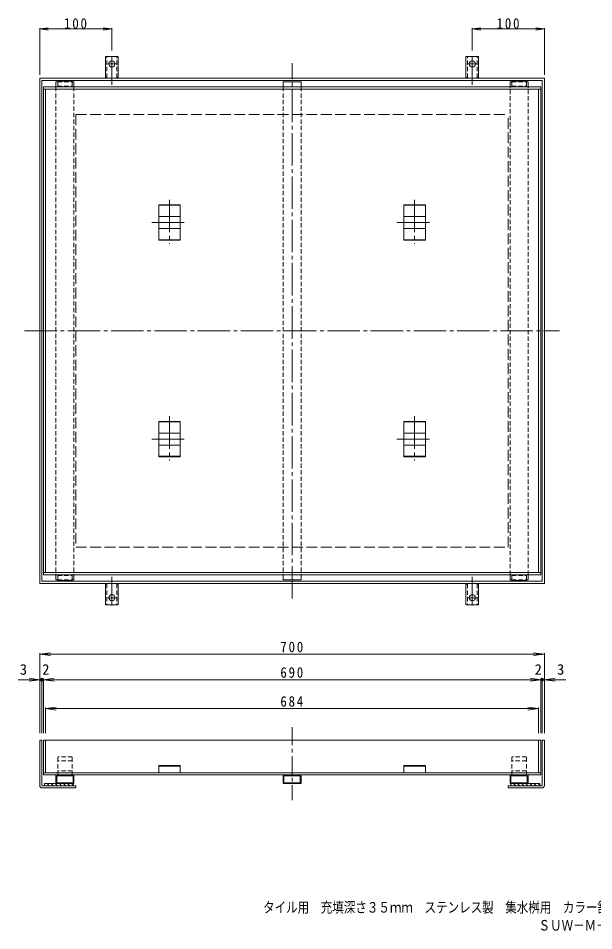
# Model space of a CAD drawing. Units: millimetres, scale not verified. Extents: x -728 to 868, y -684 to 660.
# Drawn here: x -728 to 70, y -684 to 581 of the extents above; entities that cross this region are included whole.
import ezdxf
from ezdxf.enums import TextEntityAlignment as Align

# ---------------------------------------------------------------- set-up
doc = ezdxf.new("R2010")
doc.units = ezdxf.units.MM
doc.header["$LTSCALE"] = 5
doc.header["$PDMODE"] = 32
doc.header["$PDSIZE"] = 4
for name, pattern in [('CHAIN1', [8, 5, -1, 1, -1]), ('CHAIN2', [12, 9, -1, 1, -1]), ('DASHED1', [1.8, 1.2, -0.6]), ('DASHED3', [4, 3, -1])]:
    doc.linetypes.add(name, pattern=pattern)
for name, color, linetype, lineweight in [('0-0_通り芯', 7, 'CHAIN2', 9), ('0-1_躯体', 2, 'Continuous', 9), ('0-2_仕上', 3, 'Continuous', 9), ('0-3_建具', 4, 'Continuous', 9), ('0-4_その他', 7, 'Continuous', 9), ('0-6_ハッチ', 6, 'Continuous', 9)]:
    doc.layers.add(name, color=color, linetype=linetype, lineweight=lineweight)
doc.layers.add('F-5_F-5ﾚｲﾔ', color=2, linetype='Continuous')
doc.styles.add('ＭＳ ゴシック', font='')
doc.styles.get('ＭＳ ゴシック').set_extended_font_data('MS Gothic')

msp = doc.modelspace()

# ---------------------------------------------------------------- linework, layer by layer
at = {"layer": '0-0_通り芯'}
for p, q in [((-348.649, -223.689), (-348.649, 518.311)), ((-518.678, 328.832), (-518.678, 267.803)), ((-178.678, 328.832), (-178.678, 267.803)), ((-543.089, 297.31), (-495.674, 297.31)), ((-203.089, 297.31), (-155.674, 297.31)), ((-719.649, 147.311), (22.351, 147.311)), ((-518.678, 28.832), (-518.678, -32.197)), ((-178.678, 28.832), (-178.678, -32.197)), ((-543.089, -2.69), (-495.674, -2.69)), ((-203.089, -2.69), (-155.674, -2.69))]:
    msp.add_line(p, q, dxfattribs=at)
at = {"layer": '0-0_通り芯', "linetype": 'CHAIN1'}
msp.add_line((-348.649, -402.181), (-348.649, -503.048), dxfattribs=at)
at = {"layer": '0-1_躯体'}
for p, q in [((-607.399, 498.311), (-607.399, 527.311)), ((-598.649, 527.311), (-607.399, 527.311)), ((-598.649, 527.311), (-589.899, 527.311)), ((-589.899, 498.311), (-589.899, 527.311)), ((-98.649, 527.311), (-107.399, 527.311)), ((-107.399, 498.311), (-107.399, 527.311)), ((-98.649, 527.311), (-89.899, 527.311)), ((-89.899, 498.311), (-89.899, 527.311)), ((-607.399, 498.311), (-606.149, 498.311)), ((-589.899, 498.311), (-591.149, 498.311)), ((-107.399, 498.311), (-106.149, 498.311)), ((-89.899, 498.311), (-91.149, 498.311)), ((-607.399, -203.689), (-607.399, -232.689)), ((-607.399, -203.689), (-606.149, -203.689)), ((-589.899, -203.689), (-591.149, -203.689)), ((-589.899, -203.689), (-589.899, -232.689)), ((-107.399, -203.689), (-107.399, -232.689)), ((-107.399, -203.689), (-106.149, -203.689)), ((-89.899, -203.689), (-91.149, -203.689)), ((-89.899, -203.689), (-89.899, -232.689)), ((-598.649, -232.689), (-607.399, -232.689)), ((-598.649, -232.689), (-589.899, -232.689)), ((-98.649, -232.689), (-107.399, -232.689)), ((-98.649, -232.689), (-89.899, -232.689))]:
    msp.add_line(p, q, dxfattribs=at)
at = {"layer": '0-1_躯体', "linetype": 'DASHED1'}
for p, q in [((-605.399, 498.165), (-605.399, 527.311)), ((-591.899, 498.165), (-591.899, 527.311)), ((-105.399, 498.165), (-105.399, 527.311)), ((-91.899, 498.165), (-91.899, 527.311)), ((-605.399, -203.543), (-605.399, -232.689)), ((-591.899, -203.543), (-591.899, -232.689)), ((-105.399, -203.543), (-105.399, -232.689)), ((-91.899, -203.543), (-91.899, -232.689))]:
    msp.add_line(p, q, dxfattribs=at)
at = {"layer": '0-1_躯体', "linetype": 'CHAIN2'}
for p, q in [((-598.649, 528.091), (-598.649, 488.311)), ((-98.649, 528.091), (-98.649, 488.311)), ((-598.649, 517.311), (-604.425, 517.311)), ((-598.649, 517.311), (-592.872, 517.311)), ((-98.649, 517.311), (-104.425, 517.311)), ((-98.649, 517.311), (-92.873, 517.311)), ((-598.649, -233.47), (-598.649, -193.689)), ((-98.649, -233.47), (-98.649, -193.689)), ((-598.649, -222.689), (-604.425, -222.689)), ((-598.649, -222.689), (-592.872, -222.689)), ((-98.649, -222.689), (-104.425, -222.689)), ((-98.649, -222.689), (-92.873, -222.689))]:
    msp.add_line(p, q, dxfattribs=at)
at = {"layer": '0-1_躯体', "linetype": 'DASHED3'}
for p in [(-648.649, 447.311), (-48.649, -152.689)]:
    msp.add_line(p, (-48.649, 447.311), dxfattribs=at)
msp.add_lwpolyline([(-648.649, 447.311), (-648.649, -152.689), (-48.649, -152.689)], dxfattribs=at)
at = {"layer": '0-1_躯体'}
for centre in [(-598.649, 517.311), (-98.649, 517.311), (-598.649, -222.689), (-98.649, -222.689)]:
    msp.add_circle(centre, 4.25, dxfattribs=at)
for centre, start, end in [((-606.149, 496.311), 30.00051, 90), ((-591.149, 496.311), 90, 149.99949), ((-106.149, 496.311), 30.00051, 90), ((-91.149, 496.311), 90, 149.99949), ((-606.149, -201.689), 270, 329.99949), ((-591.149, -201.689), 210.00051, 270), ((-106.149, -201.689), 270, 329.99949), ((-91.149, -201.689), 210.00051, 270)]:
    msp.add_arc(centre, 2, start, end, dxfattribs=at)
at = {"layer": '0-2_仕上'}
for p, q in [((-693.649, 485.311), (-693.649, -190.689)), ((-693.649, 485.311), (-3.649, 485.311)), ((-693.649, 482.311), (-3.649, 482.311)), ((-690.649, 482.311), (-690.649, -187.689)), ((-676.149, 485.311), (-676.149, 492.311)), ((-673.649, 492.311), (-676.149, 492.311)), ((-651.149, 492.311), (-653.649, 492.311)), ((-651.149, 485.311), (-651.149, 492.311)), ((-361.149, 485.311), (-361.149, 492.311)), ((-336.149, 492.311), (-361.149, 492.311)), ((-336.149, 485.311), (-336.149, 492.311)), ((-46.149, 485.311), (-46.149, 492.311)), ((-43.649, 492.311), (-46.149, 492.311)), ((-21.149, 492.311), (-23.649, 492.311)), ((-21.149, 485.311), (-21.149, 492.311)), ((-6.649, -187.689), (-6.649, 482.311)), ((-533.678, 321.765), (-503.678, 321.765)), ((-533.678, 321.765), (-533.678, 272.856)), ((-533.678, 321.265), (-503.678, 321.265)), ((-503.678, 272.856), (-503.678, 321.765)), ((-193.678, 321.765), (-163.678, 321.765)), ((-193.678, 321.765), (-193.678, 272.856)), ((-193.678, 321.265), (-163.678, 321.265)), ((-163.678, 272.856), (-163.678, 321.765)), ((-533.678, 305.676), (-503.678, 305.676)), ((-193.678, 305.676), (-163.678, 305.676)), ((-533.678, 288.944), (-503.678, 288.944)), ((-193.678, 288.944), (-163.678, 288.944)), ((-533.678, 273.356), (-503.678, 273.356)), ((-533.678, 272.856), (-503.678, 272.856)), ((-193.678, 273.356), (-163.678, 273.356)), ((-193.678, 272.856), (-163.678, 272.856)), ((-533.678, 21.764), (-503.678, 21.764)), ((-533.678, 21.764), (-533.678, -27.145)), ((-533.678, 21.264), (-503.678, 21.264)), ((-503.678, -27.145), (-503.678, 21.764)), ((-193.678, 21.764), (-163.678, 21.764)), ((-193.678, 21.764), (-193.678, -27.145)), ((-193.678, 21.264), (-163.678, 21.264)), ((-163.678, -27.145), (-163.678, 21.764)), ((-533.678, 5.676), (-503.678, 5.676)), ((-193.678, 5.676), (-163.678, 5.676)), ((-533.678, -11.056), (-503.678, -11.056)), ((-193.678, -11.056), (-163.678, -11.056)), ((-533.678, -26.645), (-503.678, -26.645)), ((-533.678, -27.145), (-503.678, -27.145)), ((-193.678, -26.645), (-163.678, -26.645)), ((-193.678, -27.145), (-163.678, -27.145)), ((-693.649, -187.689), (-3.649, -187.689)), ((-676.149, -190.689), (-676.149, -197.689)), ((-673.649, -197.689), (-676.149, -197.689)), ((-651.149, -197.689), (-653.649, -197.689)), ((-651.149, -190.689), (-651.149, -197.689)), ((-361.149, -190.689), (-361.149, -197.689)), ((-336.149, -197.689), (-361.149, -197.689)), ((-336.149, -190.689), (-336.149, -197.689)), ((-46.149, -190.689), (-46.149, -197.689)), ((-43.649, -197.689), (-46.149, -197.689)), ((-21.149, -197.689), (-23.649, -197.689)), ((-21.149, -190.689), (-21.149, -197.689)), ((-693.649, -420.24), (-693.649, -468.24)), ((-3.649, -420.24), (-693.649, -420.24)), ((-690.649, -420.24), (-690.649, -465.24)), ((-6.649, -420.24), (-6.649, -465.24)), ((-3.649, -420.24), (-3.649, -468.24)), ((-3.649, -465.24), (-693.649, -465.24)), ((-3.649, -468.24), (-693.649, -468.24)), ((-676.149, -468.24), (-676.149, -480.24)), ((-676.149, -480.24), (-651.149, -480.24)), ((-652.349, -469.44), (-674.949, -469.44)), ((-652.349, -479.04), (-652.349, -469.44)), ((-651.149, -468.24), (-651.149, -480.24)), ((-361.149, -468.24), (-361.149, -480.24)), ((-361.149, -480.24), (-336.149, -480.24)), ((-337.349, -469.44), (-359.949, -469.44)), ((-337.349, -479.04), (-337.349, -469.44)), ((-336.149, -468.24), (-336.149, -480.24)), ((-46.149, -468.24), (-46.149, -480.24)), ((-46.149, -480.24), (-21.149, -480.24)), ((-44.949, -469.44), (-22.349, -469.44)), ((-44.949, -479.04), (-44.949, -469.44)), ((-21.149, -468.24), (-21.149, -480.24))]:
    msp.add_line(p, q, dxfattribs=at)
at = {"layer": '0-2_仕上', "linetype": 'DASHED1'}
for p, q in [((-676.149, 485.311), (-676.149, -190.689)), ((-651.149, 485.311), (-651.149, -190.689)), ((-361.149, 485.311), (-361.149, -190.689)), ((-336.149, 485.311), (-336.149, -190.689)), ((-46.149, -190.689), (-46.149, 485.311)), ((-21.149, -190.689), (-21.149, 485.311))]:
    msp.add_line(p, q, dxfattribs=at)
at = {"layer": '0-2_仕上'}
for points in [[(-693.649, -190.689), (-3.649, -190.689), (-3.649, 485.311)], [(-674.949, -469.44), (-674.949, -479.04), (-652.349, -479.04)], [(-359.949, -469.44), (-359.949, -479.04), (-337.349, -479.04)], [(-22.349, -469.44), (-22.349, -479.04), (-44.949, -479.04)]]:
    msp.add_lwpolyline(points, dxfattribs=at)
at = {"layer": '0-3_建具'}
for p, q in [((-698.649, 497.311), (1.351, 497.311)), ((-698.649, 497.311), (-698.649, -202.689)), ((-695.649, 494.311), (-695.649, -199.689)), ((-695.649, 494.311), (-1.649, 494.311)), ((-653.649, 485.311), (-653.649, 493.311)), ((-23.649, 485.311), (-23.649, 493.311)), ((-1.649, -199.689), (-1.649, 494.311)), ((-695.649, -199.689), (-1.649, -199.689)), ((-653.649, -190.689), (-653.649, -198.689)), ((-23.649, -190.689), (-23.649, -198.689)), ((-698.649, -420.24), (-695.649, -420.24)), ((-698.649, -482.74), (-698.649, -420.24)), ((-695.649, -482.74), (-695.649, -420.24)), ((1.352, -420.24), (-1.648, -420.24)), ((-1.648, -482.74), (-1.648, -420.24)), ((1.352, -482.74), (1.352, -420.24)), ((-533.678, -455.24), (-503.678, -455.24)), ((-533.678, -455.24), (-533.678, -465.24)), ((-503.678, -455.24), (-503.678, -465.24)), ((-193.678, -455.24), (-163.678, -455.24)), ((-193.678, -455.24), (-193.678, -465.24)), ((-163.678, -455.24), (-163.678, -465.24)), ((-533.678, -456.106), (-503.678, -456.106)), ((-533.678, -465.24), (-503.678, -465.24)), ((-193.678, -456.106), (-163.678, -456.106)), ((-193.678, -465.24), (-163.678, -465.24)), ((-695.149, -483.24), (-648.649, -483.24)), ((-695.149, -486.24), (-648.649, -486.24)), ((-648.649, -486.24), (-648.649, -483.24)), ((-48.648, -486.24), (-48.648, -483.24)), ((-2.149, -483.24), (-48.648, -483.24)), ((-2.149, -486.24), (-48.648, -486.24))]:
    msp.add_line(p, q, dxfattribs=at)
at = {"layer": '0-3_建具', "linetype": 'DASHED1'}
for p, q in [((-673.649, 492.311), (-653.649, 492.311)), ((-673.649, 486.311), (-653.649, 486.311)), ((-43.649, 492.311), (-23.649, 492.311)), ((-43.649, 486.311), (-23.649, 486.311)), ((-673.649, -191.689), (-653.649, -191.689)), ((-673.649, -197.689), (-653.649, -197.689)), ((-43.649, -191.689), (-23.649, -191.689)), ((-43.649, -197.689), (-23.649, -197.689)), ((-673.649, -468.24), (-673.649, -443.24)), ((-653.649, -443.24), (-673.649, -443.24)), ((-653.649, -448.74), (-673.649, -448.74)), ((-653.649, -468.24), (-653.649, -443.24)), ((-43.649, -468.24), (-43.649, -443.24)), ((-23.649, -443.24), (-43.649, -443.24)), ((-23.649, -448.74), (-43.649, -448.74)), ((-23.649, -468.24), (-23.649, -443.24)), ((-653.649, -462.74), (-673.649, -462.74)), ((-23.649, -462.74), (-43.649, -462.74))]:
    msp.add_line(p, q, dxfattribs=at)
at = {"layer": '0-3_建具'}
for points in [[(-698.649, -202.689), (1.351, -202.689), (1.351, 497.311)], [(-673.649, 485.311), (-673.649, 493.311), (-653.649, 493.311)], [(-43.649, 485.311), (-43.649, 493.311), (-23.649, 493.311)], [(-673.649, -190.689), (-673.649, -198.689), (-653.649, -198.689)], [(-43.649, -190.689), (-43.649, -198.689), (-23.649, -198.689)]]:
    msp.add_lwpolyline(points, dxfattribs=at)
for centre, radius, start, end in [((-695.149, -482.74), 3.5, 180, 270), ((-695.149, -482.74), 0.5, 180, 270), ((-2.149, -482.74), 0.5, 270, 0), ((-2.149, -482.74), 3.5, 270, 0)]:
    msp.add_arc(centre, radius, start, end, dxfattribs=at)
at = {"layer": '0-4_その他'}
for p, q in [((-698.649, 565.804), (-686.751, 567.37)), ((-698.649, 502.311), (-698.649, 567.004)), ((-698.649, 565.804), (-686.751, 564.238)), ((-698.649, 565.804), (-598.649, 565.804)), ((-598.649, 565.804), (-610.546, 567.37)), ((-598.649, 565.804), (-610.546, 564.238)), ((-598.649, 535.837), (-598.649, 567.004)), ((-98.649, 565.804), (-86.751, 567.37)), ((-98.649, 535.837), (-98.649, 567.004)), ((-98.649, 565.804), (-86.751, 564.238)), ((1.351, 565.804), (-98.649, 565.804)), ((1.351, 565.804), (-10.546, 567.37)), ((1.351, 565.804), (-10.546, 564.238)), ((1.351, 502.311), (1.351, 567.004)), ((-698.649, -300.812), (-683.777, -298.854)), ((-698.649, -410.24), (-698.649, -299.312)), ((-698.649, -300.812), (1.352, -300.812)), ((-698.649, -300.812), (-683.777, -302.769)), ((1.352, -300.812), (-13.52, -298.854)), ((1.352, -300.812), (-13.52, -302.769)), ((1.352, -410.24), (1.352, -299.312)), ((-728.495, -336.22), (-695.649, -336.22)), ((-698.649, -336.22), (-713.52, -334.262)), ((-698.649, -336.22), (-713.52, -338.178)), ((-695.649, -410.24), (-695.649, -334.72)), ((-695.649, -336.22), (-693.649, -336.22)), ((-693.649, -336.22), (-678.777, -334.262)), ((-693.649, -410.24), (-693.649, -334.72)), ((-693.649, -336.22), (-3.649, -336.22)), ((-693.649, -336.22), (-678.777, -338.178)), ((-3.649, -336.22), (-18.52, -334.262)), ((-3.649, -336.22), (-18.52, -338.178)), ((-3.649, -410.24), (-3.649, -334.72)), ((-1.648, -336.22), (-3.649, -336.22)), ((-1.648, -410.24), (-1.648, -334.72)), ((31.197, -336.22), (-1.648, -336.22)), ((1.352, -336.22), (16.223, -334.262)), ((1.352, -336.22), (16.223, -338.178)), ((-690.649, -376.369), (-675.777, -374.411)), ((-690.649, -410.24), (-690.649, -374.869)), ((-690.649, -376.369), (-6.649, -376.369)), ((-690.649, -376.369), (-675.777, -378.327)), ((-6.649, -376.369), (-21.52, -374.411)), ((-6.649, -376.369), (-21.52, -378.327)), ((-6.649, -410.24), (-6.649, -374.869))]:
    msp.add_line(p, q, dxfattribs=at)
for p in [(-695.649, -336.22), (-1.648, -336.22)]:
    msp.add_point(p, dxfattribs=at)
at = {"layer": '0-6_ハッチ'}
for p, q in [((-692.149, -480.24), (-692.149, -483.24)), ((-652.149, -480.24), (-692.149, -480.24)), ((-688.405, -480.24), (-685.405, -483.24)), ((-682.749, -480.24), (-679.749, -483.24)), ((-677.092, -480.24), (-674.092, -483.24)), ((-671.435, -480.24), (-668.435, -483.24)), ((-665.778, -480.24), (-662.778, -483.24)), ((-660.121, -480.24), (-657.121, -483.24)), ((-654.464, -480.24), (-652.149, -482.555)), ((-652.149, -483.24), (-652.149, -480.24)), ((-45.148, -480.24), (-45.148, -483.24)), ((-5.148, -480.24), (-45.148, -480.24)), ((-41.405, -480.24), (-38.405, -483.24)), ((-35.748, -480.24), (-32.748, -483.24)), ((-30.091, -480.24), (-27.091, -483.24)), ((-24.434, -480.24), (-21.434, -483.24)), ((-18.778, -480.24), (-15.778, -483.24)), ((-13.121, -480.24), (-10.121, -483.24)), ((-7.464, -480.24), (-5.148, -482.555)), ((-5.148, -483.24), (-5.148, -480.24)), ((-692.149, -482.153), (-691.062, -483.24)), ((-692.149, -483.24), (-652.149, -483.24)), ((-45.148, -482.153), (-44.062, -483.24)), ((-45.148, -483.24), (-5.148, -483.24))]:
    msp.add_line(p, q, dxfattribs=at)

# ---------------------------------------------------------------- texts
at = {"layer": '0-4_その他', "color": 2, "style": 'ＭＳ ゴシック'}
for s, p in [('3', (-726.255, -333.72)), ('2', (-695.189, -333.72)), ('2', (-12.108, -333.72)), ('3', (18.957, -333.72))]:
    msp.add_text(s, height=14.66, dxfattribs=at).set_placement(p, align=Align.BOTTOM_LEFT)
at = {"layer": '0-4_その他', "color": 2, "char_height": 14.66, "attachment_point": 7, "style": 'ＭＳ ゴシック'}
for s, insert in [('\\T1.27;\\W0.9;100', (-664.899, 565.804)), ('\\T1.27;\\W0.9;100', (-64.899, 565.804)), ('\\T1.27;\\W0.9;700', (-364.899, -298.312)), ('\\T1.27;\\W0.9;690', (-364.899, -333.72)), ('\\T1.27;\\W0.9;684', (-364.899, -373.869))]:
    msp.add_mtext(s, dxfattribs=dict(at, insert=insert))
at = {"layer": 'F-5_F-5ﾚｲﾔ', "style": 'ＭＳ ゴシック', "width": 0.8}
for s, p in [('タイル用\u3000充填深さ３５ｍｍ\u3000ステンレス製\u3000集水桝用\u3000カラー舗装用みぞ蓋', (-388.886, -663.456)), (' \u3000\u3000\u3000\u3000\u3000\u3000\u3000\u3000\u3000\u3000\u3000\u3000\u3000\u3000\u3000\u3000\u3000\u3000\u3000\u3000\u3000ＳＵＷ－Ｍ－６００－ｂ', (-350.669, -688.317))]:
    msp.add_text(s, height=14.66, dxfattribs=at).set_placement(p, align=Align.BOTTOM_LEFT)

doc.saveas('drawing.dxf')
